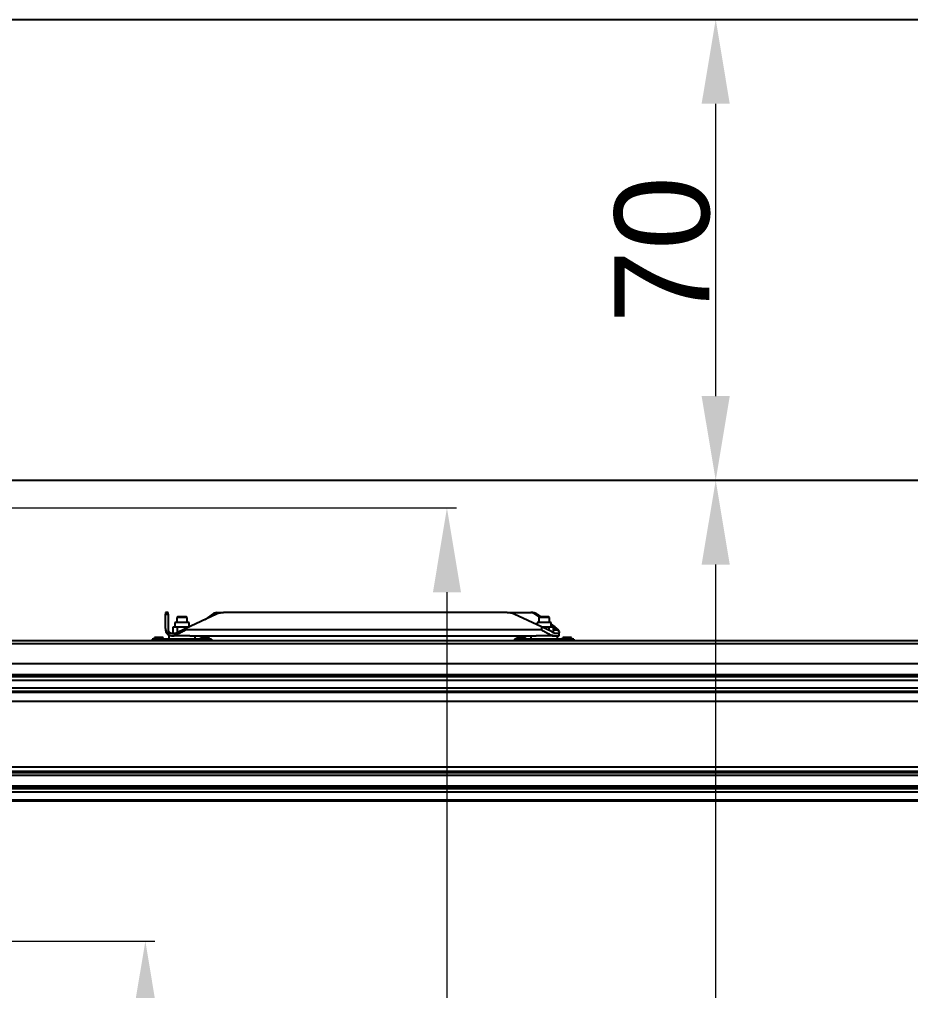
# Model space of a CAD drawing. Header units: centimetres. Extents: x 470464 to 524273, y 49611 to 59074.
# Drawn here: x 508354.7 to 508490, y 50539.6 to 50687.1 of the extents above; entities that cross this region are included whole.
import ezdxf

# ---------------------------------------------------------------- set-up
doc = ezdxf.new("R2010")
doc.units = ezdxf.units.CM
doc.header["$MEASUREMENT"] = 0
doc.layers.add('A-ANNO-REVC-01', color=1, linetype='Continuous', lineweight=15, true_color=0xff0000, plot=False)
doc.layers.add('vinç', color=7, linetype='Continuous')
doc.styles.add('BARIŞ BABUR-3', font='arial.ttf')
doc.dimstyles.new('AAA_A4 BVS STANDART', dxfattribs={"dimscale": 12, "dimtxt": 1.8, "dimasz": 1.6, "dimexe": 0.18, "dimexo": 0.0625, "dimgap": 0.09, "dimtad": 1, "dimtoh": 1, "dimdec": 0, "dimzin": 9, "dimdsep": 46, "dimtxsty": 'BARIŞ BABUR-3', "dimcen": 0.09, "dimclrd": 1, "dimclre": 1, "dimclrt": 2, "dimadec": 0, "dimazin": 0, "dimtfac": 1, "dimtdec": 0, "dimtofl": 0, "dimtmove": 0, "dimatfit": 3, "dimfxl": 1, "dimtolj": 1, "dimtzin": 0, "dimlwd": 9, "dimlwe": 9, "dimarcsym": 0})

# ---------------------------------------------------------------- blocks, each defined once
blk = doc.blocks.new('*D121')
at = {"layer": 'A-ANNO-REVC-01', "color": 1, "lineweight": 9, "transparency": 16777216}
for p, q in [((428265.92, 68767.16), (428391.3, 68767.16)), ((428389.86, 68329.96), (428389.86, 68754.36)), ((428395.63, 68317.16), (428388.42, 68317.16))]:
    blk.add_line(p, q, dxfattribs=at)
at = {"layer": 'A-ANNO-REVC-01', "color": 1, "transparency": 16777216}
for points in [[(428387.72, 68754.36), (428391.99, 68754.36), (428389.86, 68767.16)], [(428387.72, 68329.96), (428391.99, 68329.96), (428389.86, 68317.16)]]:
    blk.add_solid(points, dxfattribs=at)
at = {"layer": 'Defpoints', "color": 0, "transparency": 16777216}
for p in [(428265.42, 68767.16), (428389.86, 68767.16), (428396.13, 68317.16)]:
    blk.add_point(p, dxfattribs=at)
at = {"layer": 'A-ANNO-REVC-01', "color": 2, "transparency": 16777216, "insert": (428381.79, 68542.16), "char_height": 14.4, "attachment_point": 5, "rotation": 90, "style": 'BARIŞ BABUR-3'}
blk.add_mtext('\\A1;450', dxfattribs=at)
blk = doc.blocks.new('*D122')
at = {"layer": 'A-ANNO-REVC-01', "color": 1, "lineweight": 9, "transparency": 16777216}
for p, q in [((428323.63, 68832.96), (428437.1, 68832.96)), ((428435.66, 68820.16), (428435.66, 68330.96)), ((428462.17, 68318.16), (428434.22, 68318.16))]:
    blk.add_line(p, q, dxfattribs=at)
at = {"layer": 'A-ANNO-REVC-01', "color": 1, "transparency": 16777216}
for points in [[(428433.53, 68820.16), (428437.79, 68820.16), (428435.66, 68832.96)], [(428433.53, 68330.96), (428437.79, 68330.96), (428435.66, 68318.16)]]:
    blk.add_solid(points, dxfattribs=at)
at = {"layer": 'Defpoints', "color": 0, "transparency": 16777216}
for p in [(428323.13, 68832.96), (428435.66, 68318.16), (428462.67, 68318.16)]:
    blk.add_point(p, dxfattribs=at)
at = {"layer": 'A-ANNO-REVC-01', "color": 2, "transparency": 16777216, "insert": (428424.13, 68532.9), "char_height": 14.4, "attachment_point": 5, "rotation": 90, "style": 'BARIŞ BABUR-3'}
blk.add_mtext('\\A1;VİNÇ ÜSTÜ : 515', dxfattribs=at)
blk = doc.blocks.new('*D124')
at = {"layer": 'A-ANNO-REVC-01', "color": 1, "lineweight": 9, "transparency": 16777216}
for p, q in [((428441.35, 68837.16), (428477.91, 68837.16)), ((428476.47, 68330.96), (428476.47, 68824.36)), ((428447.43, 68318.16), (428477.91, 68318.16))]:
    blk.add_line(p, q, dxfattribs=at)
at = {"layer": 'A-ANNO-REVC-01', "color": 1, "transparency": 16777216}
for points in [[(428474.33, 68824.36), (428478.6, 68824.36), (428476.47, 68837.16)], [(428474.33, 68330.96), (428478.6, 68330.96), (428476.47, 68318.16)]]:
    blk.add_solid(points, dxfattribs=at)
at = {"layer": 'Defpoints', "color": 0, "transparency": 16777216}
for p in [(428440.85, 68837.16), (428476.47, 68837.16), (428446.93, 68318.16)]:
    blk.add_point(p, dxfattribs=at)
at = {"layer": 'A-ANNO-REVC-01', "color": 2, "transparency": 16777216, "insert": (428464.94, 68589.76), "char_height": 14.4, "attachment_point": 5, "rotation": 90, "style": 'BARIŞ BABUR-3'}
blk.add_mtext('\\A1;ÇALIŞMA MESAFESİ ARASI : 519', dxfattribs=at)
blk = doc.blocks.new('*D132')
at = {"layer": 'A-ANNO-REVC-01', "color": 1, "lineweight": 9, "transparency": 16777216}
for p, q in [((428485.95, 68907.16), (428475.03, 68907.16)), ((428476.47, 68849.96), (428476.47, 68894.36)), ((428485.95, 68837.16), (428475.03, 68837.16))]:
    blk.add_line(p, q, dxfattribs=at)
at = {"layer": 'A-ANNO-REVC-01', "color": 1, "transparency": 16777216}
for points in [[(428474.33, 68894.36), (428478.6, 68894.36), (428476.47, 68907.16)], [(428474.33, 68849.96), (428478.6, 68849.96), (428476.47, 68837.16)]]:
    blk.add_solid(points, dxfattribs=at)
at = {"layer": 'Defpoints', "color": 0, "transparency": 16777216}
for p in [(428476.47, 68907.16), (428486.45, 68907.16), (428486.45, 68837.16)]:
    blk.add_point(p, dxfattribs=at)
at = {"layer": 'A-ANNO-REVC-01', "color": 2, "transparency": 16777216, "insert": (428468.39, 68872.16), "char_height": 14.4, "attachment_point": 5, "rotation": 90, "style": 'BARIŞ BABUR-3'}
blk.add_mtext('\\A1;70', dxfattribs=at)
blk = doc.blocks.new('dytjtyjtydhrshtjy')
at = {"color": 2, "linetype": 'Continuous', "lineweight": 25}
for p, q in [((427282.32, 68787.06), (427281.92, 68787.06)), ((427281.92, 68787.06), (427281.92, 68786.83)), ((427281.92, 68786.83), (427282.32, 68786.83)), ((427281.92, 68784.66), (427281.92, 68786.83)), ((427282.32, 68786.83), (427282.32, 68787.06)), ((427282.32, 68786.83), (427282.32, 68784.46)), ((427289.68, 68786.83), (427285.02, 68784.65)), ((427289.04, 68786.83), (427287.88, 68785.99)), ((427289.73, 68787.06), (427290.74, 68787.06)), ((427333.8, 68787.06), (427290.74, 68787.06)), ((427333.8, 68787.06), (427337.39, 68787.06)), ((427338.99, 68784.9), (427334.85, 68786.83)), ((427337.7, 68787.06), (427337.39, 68787.06)), ((427338.07, 68786.83), (427338.38, 68786.83)), ((427338.67, 68786.4), (427338.07, 68786.83)), ((427338.38, 68786.83), (427338.91, 68786.44)), ((427283.34, 68785.56), (427283.34, 68784.84)), ((427284.42, 68785.56), (427283.34, 68785.56)), ((427283.72, 68786.44), (427283.62, 68786.34)), ((427283.62, 68786.34), (427283.62, 68785.56)), ((427284.42, 68786.34), (427283.62, 68786.34)), ((427285.12, 68786.44), (427283.72, 68786.44)), ((427285.22, 68786.34), (427284.42, 68786.34)), ((427285.5, 68785.56), (427284.42, 68785.56)), ((427285.22, 68786.34), (427285.12, 68786.44)), ((427285.22, 68785.56), (427285.22, 68786.34)), ((427285.5, 68784.88), (427285.5, 68785.56)), ((427338.34, 68785.56), (427338.34, 68785.2)), ((427339.42, 68785.56), (427338.34, 68785.56)), ((427338.72, 68786.44), (427338.62, 68786.34)), ((427338.62, 68786.34), (427338.62, 68785.56)), ((427339.42, 68786.34), (427338.62, 68786.34)), ((427340.12, 68786.44), (427338.72, 68786.44)), ((427340.22, 68786.34), (427339.42, 68786.34)), ((427340.5, 68785.56), (427339.42, 68785.56)), ((427340.22, 68786.34), (427340.12, 68786.44)), ((427340.22, 68785.56), (427340.22, 68786.34)), ((427340.5, 68784.84), (427340.5, 68785.56)), ((427340.5, 68785.3), (427341.05, 68784.9)), ((427281.92, 68784.66), (427281.92, 68784.46)), ((427282.31, 68783.96), (427283.53, 68783.96)), ((427283.03, 68784.84), (427283.03, 68783.96)), ((427283.73, 68784.84), (427283.03, 68784.84)), ((427285.02, 68784.65), (427283.53, 68783.96)), ((427283.73, 68784.05), (427283.73, 68784.84)), ((427285.11, 68784.84), (427283.73, 68784.84)), ((427285.02, 68784.46), (427285.02, 68784.65)), ((427338.99, 68784.46), (427285.02, 68784.46)), ((427285.11, 68784.84), (427285.11, 68784.7)), ((427285.42, 68784.84), (427285.11, 68784.84)), ((427338.99, 68784.9), (427338.99, 68784.46)), ((427340.54, 68784.18), (427338.99, 68784.9)), ((427340.11, 68784.84), (427339.11, 68784.84)), ((427340.11, 68784.84), (427340.11, 68784.38)), ((427340.8, 68784.84), (427340.11, 68784.84)), ((427341.35, 68784.46), (427340.5, 68785.08)), ((427340.8, 68784.84), (427340.8, 68784.01)), ((427340.8, 68784.46), (427341.35, 68784.46)), ((427341, 68783.96), (427341.66, 68783.96)), ((427341.69, 68783.6), (427341.69, 68784.05)), ((427789.41, 68782.76), (427159.02, 68782.76)), ((427789.41, 68782.33), (427159.02, 68782.33)), ((427282.02, 68783.05), (427279.92, 68783.05)), ((427279.92, 68783.05), (427279.92, 68783.04)), ((427288.92, 68783.04), (427279.92, 68783.04)), ((427279.92, 68783.04), (427279.92, 68782.99)), ((427288.92, 68782.99), (427279.92, 68782.99)), ((427279.92, 68782.99), (427279.92, 68782.76)), ((427280.27, 68783.05), (427280.27, 68783.29)), ((427280.92, 68783.29), (427280.27, 68783.29)), ((427280.92, 68783.29), (427280.92, 68783.05)), ((427281.57, 68783.29), (427280.92, 68783.29)), ((427281.57, 68783.05), (427281.57, 68783.29)), ((427286.82, 68783.05), (427282.02, 68783.05)), ((427282.02, 68783.05), (427286.82, 68783.05)), ((427282.02, 68783.05), (427282.02, 68783.05)), ((427282.42, 68783.56), (427282.42, 68783.05)), ((427282.8, 68783.56), (427282.42, 68783.56)), ((427282.82, 68783.56), (427282.83, 68783.56)), ((427282.83, 68783.56), (427283.22, 68783.56)), ((427284.42, 68783.56), (427283.22, 68783.56)), ((427285.62, 68783.56), (427284.42, 68783.56)), ((427285.62, 68783.56), (427338.22, 68783.56)), ((427286.42, 68783.05), (427286.42, 68783.56)), ((427288.92, 68783.05), (427286.82, 68783.05)), ((427286.82, 68783.05), (427286.82, 68783.05)), ((427287.27, 68783.05), (427287.27, 68783.29)), ((427287.92, 68783.29), (427287.27, 68783.29)), ((427287.92, 68783.05), (427287.92, 68783.29)), ((427288.57, 68783.29), (427287.92, 68783.29)), ((427288.57, 68783.05), (427288.57, 68783.29)), ((427288.92, 68783.05), (427288.92, 68783.04)), ((427288.92, 68783.04), (427288.92, 68782.99)), ((427288.92, 68782.99), (427288.92, 68782.76)), ((427337.02, 68783.05), (427334.92, 68783.05)), ((427334.92, 68783.05), (427334.92, 68783.04)), ((427343.92, 68783.04), (427334.92, 68783.04)), ((427334.92, 68783.04), (427334.92, 68782.99)), ((427343.92, 68782.99), (427334.92, 68782.99)), ((427334.92, 68782.99), (427334.92, 68782.76)), ((427335.27, 68783.05), (427335.27, 68783.29)), ((427335.92, 68783.29), (427335.27, 68783.29)), ((427335.92, 68783.29), (427335.92, 68783.05)), ((427336.57, 68783.29), (427335.92, 68783.29)), ((427336.57, 68783.05), (427336.57, 68783.29)), ((427341.82, 68783.05), (427337.02, 68783.05)), ((427337.02, 68783.05), (427341.82, 68783.05)), ((427337.02, 68783.05), (427337.02, 68783.05)), ((427337.42, 68783.56), (427337.42, 68783.05)), ((427339.42, 68783.56), (427338.22, 68783.56)), ((427340.62, 68783.56), (427339.42, 68783.56)), ((427340.62, 68783.56), (427341, 68783.56)), ((427341, 68783.56), (427341.66, 68783.56)), ((427341.42, 68783.05), (427341.42, 68783.56)), ((427343.92, 68783.05), (427341.82, 68783.05)), ((427341.82, 68783.05), (427341.82, 68783.05)), ((427342.27, 68783.05), (427342.27, 68783.29)), ((427342.92, 68783.29), (427342.27, 68783.29)), ((427342.92, 68783.05), (427342.92, 68783.29)), ((427343.57, 68783.29), (427342.92, 68783.29)), ((427343.57, 68783.05), (427343.57, 68783.29)), ((427343.92, 68783.05), (427343.92, 68783.04)), ((427343.92, 68783.04), (427343.92, 68782.99)), ((427343.92, 68782.76), (427343.92, 68782.99)), ((427789.41, 68779.28), (427159.02, 68779.28)), ((427789.41, 68777.61), (427159.02, 68777.61)), ((427159.02, 68777.35), (427780.02, 68777.35)), ((427778.82, 68776.75), (427159.02, 68776.75)), ((427159.02, 68775.66), (427778.91, 68775.66)), ((427780.02, 68775.06), (427159.02, 68775.06)), ((427789.41, 68774.91), (427159.02, 68774.91)), ((427789.41, 68773.57), (427159.02, 68773.57)), ((427159.02, 68763.64), (427789.41, 68763.64)), ((427159.02, 68762.96), (427789.41, 68762.96)), ((427159.02, 68762.77), (427780.02, 68762.77)), ((427778.99, 68762.33), (427159.02, 68762.33)), ((427159.02, 68760.75), (427780.02, 68760.75)), ((427780.02, 68760.48), (427159.02, 68760.48)), ((427789.41, 68760.29), (427159.02, 68760.29)), ((427789.41, 68759.81), (427159.02, 68759.81)), ((427569.78, 68758.56), (427159.02, 68758.56)), ((427159.02, 68758.46), (427569.77, 68758.46))]:
    blk.add_line(p, q, dxfattribs=at)
for centre, radius, start, end in [((427289.74, 68785.9), 1.16, 90.8842, 127.0015), ((427290.74, 68784.56), 2.5, 90, 115), ((427333.8, 68784.56), 2.5, 65, 90), ((427337.37, 68785.9), 1.16, 52.9985, 89.1158), ((427337.68, 68785.9), 1.16, 52.9985, 89.1158), ((427282.82, 68784.46), 0.5, 180, 270)]:
    blk.add_arc(centre, radius, start, end, dxfattribs=at)
for centre, major_axis, ratio, start_param, end_param in [((427285.02, 68784.66), (-3.1, 0), 0.466308, 0, 0.505073), ((427338.99, 68784.9), (-2.68, 0.91), 0.322877, 3.342417, 3.953289), ((427340.97, 68784.46), (-0.784, 0.467), 0.229493, 3.741091, 4.344513)]:
    blk.add_ellipse(centre, major_axis=major_axis, ratio=ratio, start_param=start_param, end_param=end_param, dxfattribs=at)
for points, knots in [([(427281.92, 68784.46), (427281.92, 68784.46), (427281.92, 68784.45), (427281.92, 68784.44), (427281.92, 68784.42), (427281.92, 68784.4), (427281.92, 68784.36), (427281.93, 68784.33), (427281.94, 68784.26), (427281.95, 68784.21), (427282.01, 68784.06), (427282.06, 68783.97), (427282.15, 68783.86), (427282.17, 68783.84), (427282.21, 68783.8), (427282.23, 68783.78), (427282.3, 68783.72), (427282.36, 68783.69), (427282.47, 68783.63), (427282.53, 68783.61), (427282.63, 68783.58), (427282.67, 68783.57), (427282.74, 68783.57), (427282.78, 68783.56), (427282.82, 68783.56)], [0, 0, 0, 0, 0.015625, 0.015625, 0.03125, 0.0625, 0.0625, 0.125, 0.125, 0.25, 0.25, 0.5, 0.5, 0.5625, 0.5625, 0.625, 0.625, 0.75, 0.75, 0.875, 0.875, 0.9375, 0.9375, 1, 1, 1, 1]), ([(427282.83, 68783.56), (427282.91, 68783.56), (427282.99, 68783.57), (427283.12, 68783.6), (427283.16, 68783.61), (427283.25, 68783.63), (427283.29, 68783.64), (427283.42, 68783.69), (427283.51, 68783.72), (427283.7, 68783.79), (427283.79, 68783.84), (427284.07, 68783.96), (427284.26, 68784.06), (427284.54, 68784.21), (427284.63, 68784.26), (427284.78, 68784.33), (427284.83, 68784.36), (427284.9, 68784.4), (427284.93, 68784.42), (427284.97, 68784.44), (427284.99, 68784.45), (427285.01, 68784.46), (427285.02, 68784.46)], [0, 0, 0, 0, 0.125, 0.125, 0.1875, 0.1875, 0.25, 0.25, 0.375, 0.375, 0.5, 0.5, 0.75, 0.75, 0.875, 0.875, 0.9375, 0.9375, 0.96875, 0.984375, 0.984375, 1, 1, 1, 1]), ([(427338.99, 68784.46), (427339, 68784.46), (427339.01, 68784.45), (427339.03, 68784.44), (427339.07, 68784.42), (427339.1, 68784.4), (427339.17, 68784.36), (427339.21, 68784.33), (427339.34, 68784.26), (427339.43, 68784.21), (427339.61, 68784.11), (427339.69, 68784.06), (427339.82, 68783.99), (427339.87, 68783.97), (427339.95, 68783.92), (427340, 68783.9), (427340.13, 68783.84), (427340.21, 68783.8), (427340.38, 68783.72), (427340.46, 68783.69), (427340.62, 68783.63), (427340.7, 68783.61), (427340.82, 68783.58), (427340.86, 68783.57), (427340.93, 68783.57), (427340.96, 68783.56), (427341, 68783.56)], [0, 0, 0, 0, 0.015625, 0.015625, 0.03125, 0.0625, 0.0625, 0.125, 0.125, 0.25, 0.25, 0.375, 0.375, 0.4375, 0.4375, 0.5, 0.5, 0.625, 0.625, 0.75, 0.75, 0.875, 0.875, 0.9375, 0.9375, 1, 1, 1, 1]), ([(427341, 68783.96), (427340.96, 68783.96), (427340.92, 68783.97), (427340.85, 68783.99), (427340.81, 68784), (427340.73, 68784.04), (427340.69, 68784.06), (427340.61, 68784.11), (427340.57, 68784.14), (427340.54, 68784.18)], [0, 0, 0, 0, 0.25, 0.25, 0.5, 0.5, 0.75, 0.75, 1, 1, 1, 1]), ([(427341.68, 68784.18), (427341.68, 68784.16), (427341.68, 68784.14), (427341.68, 68784.11), (427341.68, 68784.1), (427341.69, 68784.06), (427341.69, 68784.04), (427341.69, 68784.01), (427341.69, 68784), (427341.68, 68783.99), (427341.68, 68783.98), (427341.67, 68783.97), (427341.67, 68783.96), (427341.66, 68783.96)], [0, 0, 0, 0, 0.125, 0.125, 0.25, 0.25, 0.5, 0.5, 0.625, 0.625, 0.75, 0.75, 1, 1, 1, 1]), ([(427341.66, 68783.56), (427341.67, 68783.57), (427341.69, 68783.57), (427341.68, 68783.59), (427341.68, 68783.6)], [0, 0, 0, 0, 0.597726, 1, 1, 1, 1])]:
    blk.add_open_spline(points, degree=3, knots=knots, dxfattribs=at)
blk = doc.blocks.new('EAWREWFWEFWEGWR')
at = {"layer": 'vinç', "color": 4}
for p, q in [((428235.42, 68907.16), (429115.42, 68907.16)), ((428235.42, 68837.16), (429115.42, 68837.16))]:
    blk.add_line(p, q, dxfattribs=at)
at = {"layer": 'vinç', "color": 0}
blk.add_blockref('dytjtyjtydhrshtjy', (1111, 30), dxfattribs=at)
at = {"layer": 'A-ANNO-REVC-01', "color": 6}
for base, p1, p2, picture, middle in [((428476.47, 68907.16), (428486.45, 68837.16), (428486.45, 68907.16), '*D132', (428468.39, 68872.16)), ((428389.86, 68767.16), (428396.13, 68317.16), (428265.42, 68767.16), '*D121', (428381.79, 68542.16))]:
    dim = blk.add_linear_dim(base=base, p1=p1, p2=p2, angle=90, dimstyle='AAA_A4 BVS STANDART', override={"dimscale": 8}, dxfattribs=at)
    dim.commit()
    dim.dimension.update_dxf_attribs({"geometry": picture, "text_midpoint": middle})
for base, p1, p2, text, picture, middle in [((428476.47, 68837.16), (428446.93, 68318.16), (428440.85, 68837.16), 'ÇALIŞMA MESAFESİ ARASI : <>', '*D124', (428476.47, 68589.76)), ((428435.66, 68318.16), (428323.13, 68832.96), (428462.67, 68318.16), 'VİNÇ ÜSTÜ : <>', '*D122', (428435.66, 68532.9))]:
    dim = blk.add_linear_dim(base=base, p1=p1, p2=p2, angle=90, text=text, dimstyle='AAA_A4 BVS STANDART', override={"dimscale": 8, "dimtxsty": 'BARIŞ BABUR-3'}, dxfattribs=at)
    dim.commit()
    dim.dimension.update_dxf_attribs({"geometry": picture, "text_midpoint": middle, "dimtype": 128})

msp = doc.modelspace()

# ---------------------------------------------------------------- block references
at = {"layer": 'vinç', "color": 0}
msp.add_blockref('EAWREWFWEFWEGWR', (79983.99, -18220.05), dxfattribs=at)

doc.saveas('drawing.dxf')
